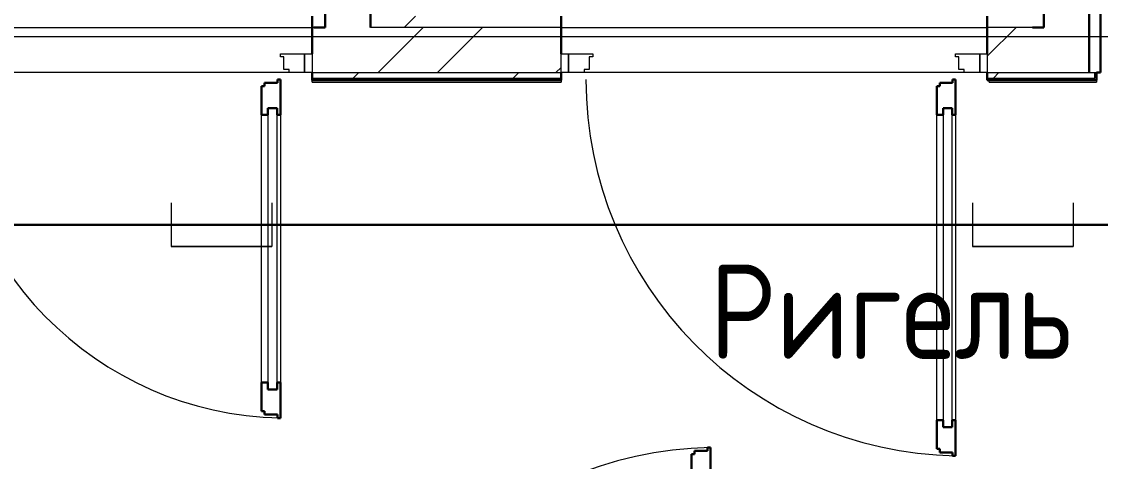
# Model space of a CAD drawing. Header units: millimetres. Extents: x -495897 to 1376592, y -28539 to 470976.
# Drawn here: x 150649 to 153510, y 349133 to 350300 of the extents above; entities that cross this region are included whole.
import ezdxf

# ---------------------------------------------------------------- set-up
doc = ezdxf.new("R2010")
doc.units = ezdxf.units.MM
doc.linetypes.add('ADSK_Сверху', pattern=[450, 300, -150])
for name, color, linetype, lineweight in [('RC-Линии_связи-Адресные', 5, 'Continuous', 30), ('Аннотация', 7, 'Continuous', 18), ('Двери', 252, 'Continuous', 9), ('Линии', 7, 'Continuous', 9), ('Ограждение', 252, 'Continuous', 9), ('Перекрытие', 252, 'Continuous', 18), ('Стены наружные', 7, 'Continuous', 18), ('Стены штриховка', 7, 'Continuous', 9)]:
    doc.layers.add(name, color=color, linetype=linetype, lineweight=lineweight)
doc.layers.add('Двери открывание', color=7, linetype='Continuous', lineweight=9, true_color=0xc0c0c0)
doc.styles.add('GOST Common_2', font='', dxfattribs={"width": 0.9, "height": 250})
doc.styles.get('GOST Common_2').set_extended_font_data('GOST type B')

# ---------------------------------------------------------------- blocks, each defined once
blk = doc.blocks.new('2 этаж')
at = {"layer": 'Двери', "color": 251, "true_color": 0x636466}
for p, q in [((152092, -10184.3), (152156, -10184.3)), ((152092, -10192.3), (152092, -10184.3)), ((152101, -10192.3), (152092, -10192.3)), ((152101, -10226.3), (152101, -10192.3)), ((152156, -10184.3), (152176, -10184.3)), ((152156, -10234.3), (152156, -10184.3)), ((152156, -10184.3), (152156, -10234.3)), ((152176, -10184.3), (152176, -10234.3)), ((152836, -10184.3), (152856, -10184.3)), ((152836, -10234.3), (152836, -10184.3)), ((152856, -10184.3), (152856, -10234.3)), ((152856, -10184.3), (152920, -10184.3)), ((152856, -10234.3), (152856, -10184.3)), ((152911, -10192.3), (152911, -10226.3)), ((152920, -10192.3), (152911, -10192.3)), ((152920, -10184.3), (152920, -10192.3)), ((153882, -10184.3), (153946, -10184.3)), ((153882, -10192.3), (153882, -10184.3)), ((153891, -10192.3), (153882, -10192.3)), ((153891, -10226.3), (153891, -10192.3)), ((153946, -10184.3), (153966, -10184.3)), ((153946, -10234.3), (153946, -10184.3)), ((153946, -10184.3), (153946, -10234.3)), ((153966, -10184.3), (153966, -10234.3)), ((152115, -10226.3), (152101, -10226.3)), ((152115, -10234.3), (152115, -10226.3)), ((152156, -10234.3), (152115, -10234.3)), ((152176, -10234.3), (152156, -10234.3)), ((152856, -10234.3), (152836, -10234.3)), ((152897, -10234.3), (152856, -10234.3)), ((152897, -10226.3), (152897, -10234.3)), ((152911, -10226.3), (152897, -10226.3)), ((153905, -10226.3), (153891, -10226.3)), ((153905, -10234.3), (153905, -10226.3)), ((153946, -10234.3), (153905, -10234.3)), ((153966, -10234.3), (153946, -10234.3)), ((152042, -11056.3), (152042, -10346.3)), ((152059, -10328.3), (152059, -11074.3)), ((152083, -10328.3), (152059, -10328.3)), ((152083, -11074.3), (152083, -10328.3)), ((152092, -10346.3), (152092, -11056.3)), ((153832, -11156.3), (153832, -10346.3)), ((153849, -10328.3), (153849, -11174.3)), ((153873, -10328.3), (153849, -10328.3)), ((153873, -11174.3), (153873, -10328.3)), ((153882, -10346.3), (153882, -11156.3)), ((152059, -11074.3), (152083, -11074.3)), ((153849, -11174.3), (153873, -11174.3))]:
    blk.add_line(p, q, dxfattribs=at)
at = {"layer": 'Двери', "color": 251, "lineweight": 30, "true_color": 0x636466}
for p, q in [((152050, -10270.3), (152050, -10261.3)), ((152050, -10261.3), (152084, -10261.3)), ((152084, -10252.3), (152092, -10252.3)), ((152084, -10261.3), (152084, -10252.3)), ((152092, -10252.3), (152092, -10346.3)), ((153840, -10270.3), (153840, -10261.3)), ((153840, -10261.3), (153874, -10261.3)), ((153874, -10252.3), (153882, -10252.3)), ((153874, -10261.3), (153874, -10252.3)), ((153882, -10252.3), (153882, -10346.3)), ((152042, -10270.3), (152050, -10270.3)), ((152042, -10346.3), (152042, -10270.3)), ((153832, -10270.3), (153840, -10270.3)), ((153832, -10346.3), (153832, -10270.3)), ((152042, -10346.3), (152059, -10346.3)), ((152059, -10346.3), (152059, -10328.3)), ((152059, -10328.3), (152083, -10328.3)), ((152083, -10328.3), (152083, -10346.3)), ((152083, -10346.3), (152092, -10346.3)), ((153832, -10346.3), (153849, -10346.3)), ((153849, -10346.3), (153849, -10328.3)), ((153849, -10328.3), (153873, -10328.3)), ((153873, -10328.3), (153873, -10346.3)), ((153873, -10346.3), (153882, -10346.3)), ((152042, -11132.3), (152042, -11056.3)), ((152042, -11056.3), (152059, -11056.3)), ((152059, -11056.3), (152059, -11074.3)), ((152083, -11056.3), (152092, -11056.3)), ((152083, -11074.3), (152083, -11056.3)), ((152092, -11056.3), (152092, -11150.3)), ((152059, -11074.3), (152083, -11074.3)), ((152050, -11132.3), (152042, -11132.3)), ((152050, -11141.3), (152050, -11132.3)), ((152084, -11141.3), (152050, -11141.3)), ((152084, -11150.3), (152084, -11141.3)), ((152092, -11150.3), (152084, -11150.3)), ((153832, -11232.3), (153832, -11156.3)), ((153832, -11156.3), (153849, -11156.3)), ((153849, -11156.3), (153849, -11174.3)), ((153849, -11174.3), (153873, -11174.3)), ((153873, -11156.3), (153882, -11156.3)), ((153873, -11174.3), (153873, -11156.3)), ((153882, -11156.3), (153882, -11250.3)), ((153224, -11237.3), (153190, -11237.3)), ((153190, -11237.3), (153190, -11246.3)), ((153232, -11228.3), (153224, -11228.3)), ((153224, -11228.3), (153224, -11237.3)), ((153232, -11322.3), (153232, -11228.3)), ((153840, -11232.3), (153832, -11232.3)), ((153840, -11241.3), (153840, -11232.3)), ((153190, -11246.3), (153182, -11246.3)), ((153182, -11246.3), (153182, -11322.3)), ((153874, -11241.3), (153840, -11241.3)), ((153874, -11250.3), (153874, -11241.3)), ((153882, -11250.3), (153874, -11250.3))]:
    blk.add_line(p, q, dxfattribs=at)
at = {"layer": 'Двери открывание', "color": 251, "true_color": 0x636466}
for centre, radius, start, end in [((152110, -10252.3), 898, 180, 268.8515), ((153900, -10252.3), 998, 180, 268.9666), ((153250, -12226.3), 998, 91.0334, 180)]:
    blk.add_arc(centre, radius, start, end, dxfattribs=at)
at = {"layer": 'Линии', "color": 251, "linetype": 'ADSK_Сверху', "ltscale": 100, "true_color": 0x636466}
blk.add_line((161881, -10139.3), (151061, -10139.3), dxfattribs=at)
at = {"layer": 'Ограждение', "color": 251, "true_color": 0x636466}
for p, q in [((152176, -10259.3), (152176, -10254.3)), ((152176, -10259.3), (152836, -10259.3)), ((152836, -10254.3), (152836, -10259.3)), ((153971, -10259.3), (153971, -10254.2)), ((153971, -10259.3), (154256, -10259.3)), ((154256, -10254.3), (154256, -10259.3))]:
    blk.add_line(p, q, dxfattribs=at)
at = {"layer": 'Перекрытие', "color": 251, "ltscale": 100, "true_color": 0x636466}
blk.add_line((151146, -10114.3), (152176, -10114.3), dxfattribs=at)
at = {"layer": 'Стены наружные', "color": 251, "lineweight": 30, "true_color": 0x636466}
for p, q in [((154116, -3839.3), (154116, -10114.3)), ((154236, -10234.3), (154236, -4014.3)), ((152211, -8344.3), (152211, -10114.3)), ((152331, -10114.3), (152331, -8384.3)), ((154236, -9574.3), (154236, -10234.3)), ((154266, -10234.3), (154266, -9574.3)), ((152176, -10084.3), (152176, -10184.3)), ((152836, -10184.3), (152836, -10084.3)), ((153966, -10084.3), (153966, -10184.3)), ((152211, -10114.3), (152181, -10114.3)), ((154116, -10114.3), (154086, -10114.3)), ((152176, -10234.3), (152176, -10254.3)), ((152836, -10254.3), (152836, -10234.3)), ((153966, -10234.3), (153966, -10254.3)), ((154256, -10234.3), (154266, -10234.3)), ((154256, -10254.3), (154256, -10234.3)), ((152176, -10254.3), (152836, -10254.3)), ((153966, -10254.3), (154256, -10254.3))]:
    blk.add_line(p, q, dxfattribs=at)
at = {"layer": 'Стены наружные', "color": 251, "linetype": 'Continuous', "lineweight": 9, "true_color": 0x636466}
for p, q in [((152420, -10114.3), (152450, -10084.3)), ((152350.9, -10234.3), (152470.9, -10114.3)), ((152508.1, -10234.3), (152628.1, -10114.3)), ((153966, -10190.7), (154042.5, -10114.3)), ((152285, -10249.3), (152300, -10234.3)), ((152709.3, -10249.3), (152724.3, -10234.3)), ((152822.4, -10234.3), (152836, -10220.6)), ((153982.1, -10249.3), (153997.1, -10234.3)), ((152209.3, -10254.3), (152214.3, -10249.3)), ((152280, -10254.3), (152285, -10249.3)), ((152350.7, -10254.3), (152355.7, -10249.3)), ((152421.4, -10254.3), (152426.4, -10249.3)), ((152492.1, -10254.3), (152497.1, -10249.3)), ((152562.8, -10254.3), (152567.8, -10249.3)), ((152633.6, -10254.3), (152638.6, -10249.3)), ((152704.3, -10254.3), (152709.3, -10249.3)), ((152775, -10254.3), (152780, -10249.3)), ((153977.1, -10254.3), (153982.1, -10249.3)), ((154047.8, -10254.3), (154052.8, -10249.3)), ((154118.5, -10254.3), (154123.5, -10249.3)), ((154189.2, -10254.3), (154194.2, -10249.3))]:
    blk.add_line(p, q, dxfattribs=at)
at = {"layer": 'Стены наружные', "color": 251, "true_color": 0x636466}
for p, q in [((151146, -10114.3), (152176, -10114.3)), ((152836, -10114.3), (153966, -10114.3)), ((152115, -10234.3), (151207, -10234.3)), ((153905, -10234.3), (152897, -10234.3))]:
    blk.add_line(p, q, dxfattribs=at)
at = {"layer": 'Стены штриховка', "color": 251, "true_color": 0x636466}
for p, q in [((152181, -10114.3), (152176, -10114.3)), ((152836, -10114.3), (152331, -10114.3)), ((154086, -10114.3), (153966, -10114.3)), ((152176, -10234.3), (152836, -10234.3)), ((153966, -10234.3), (154256, -10234.3)), ((154251, -10249.3), (154251, -10234.3)), ((152176, -10249.3), (152836, -10249.3)), ((153966, -10249.3), (154251, -10249.3))]:
    blk.add_line(p, q, dxfattribs=at)
at = {"layer": 'Аннотация', "color": 251, "true_color": 0x636466, "style": 'GOST Common_2', "width": 0.9}
blk.add_text('Ригель', height=250, dxfattribs=at).set_placement((153229.5, -10993.5))

msp = doc.modelspace()

# ---------------------------------------------------------------- linework, layer by layer
at = {"layer": 'RC-Линии_связи-Адресные', "color": 0, "lineweight": 5}
for p, q in [((151045.97, 349819.343), (151045.97, 349703.217)), ((151313.068, 349819.343), (151313.068, 349703.217)), ((153170.438, 349819.343), (153170.438, 349703.217)), ((153437.536, 349819.343), (153437.536, 349703.217)), ((151045.97, 349703.217), (151313.068, 349703.217)), ((151313.068, 349703.217), (151045.97, 349703.217)), ((153170.438, 349703.217), (153437.536, 349703.217)), ((153437.536, 349703.217), (153170.438, 349703.217))]:
    msp.add_line(p, q, dxfattribs=at)
at = {"layer": 'RC-Линии_связи-Адресные'}
msp.add_line((146777.281, 349760.832), (154022.718, 349760.832), dxfattribs=at)

# ---------------------------------------------------------------- block references
msp.add_blockref('2 этаж', (-756.474, 360398.765))

doc.saveas('drawing.dxf')
